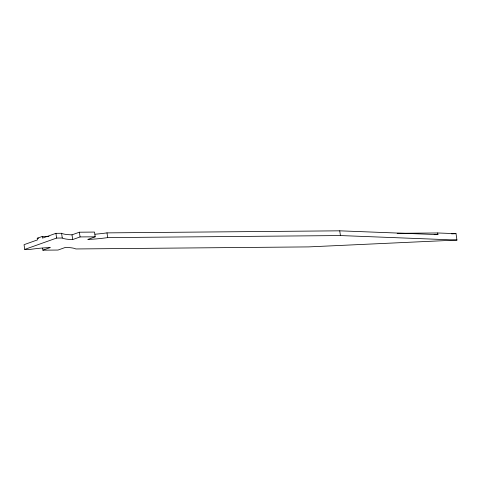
<?xml version="1.0" encoding="UTF-8"?>
<svg xmlns="http://www.w3.org/2000/svg" width="481" height="481" viewBox="0 0 481 481"><rect width="100%" height="100%" fill="white"/><g stroke="black" fill="none" stroke-linecap="round" stroke-linejoin="round"><path stroke-width="0.72" d="M42.599 248.148L42.893 250.174L50.264 247.547A38.209 6.307 -8.2 0 0 30.411 249.362L24.729 249.411L24.05 244.679L37.47 239.899L37.235 238.245L42.25 236.46L49.002 236.399M397.168 233.321L437.686 232.966L456.03 233.67L456.95 240.061L340.428 235.558L107.684 237.614A38.209 6.307 -8.2 0 1 87.825 239.43L95.202 236.802L94.516 232.07L79.383 232.209L72.006 234.83A38.209 6.307 -8.2 0 1 61.586 233.285L55.91 233.333L42.49 238.113L42.25 236.46M24.729 249.411L56.596 238.065L62.271 238.017A38.209 6.307 -8.2 0 0 72.685 239.562L80.062 236.935L95.202 236.802M451.653 233.874L456.03 233.67M456.95 240.061L308.562 246.903L75.824 248.96A38.209 6.307 -8.2 0 0 65.404 247.414L58.027 250.042L42.893 250.174M95.01 234.223A38.209 6.307 -8.2 0 0 106.998 232.882L339.742 230.826L437.926 234.62L437.686 232.966M434.175 234.65L437.926 234.62M37.235 238.245L38.733 238.233M339.742 230.826L340.428 235.558M106.998 232.882L107.684 237.614M79.383 232.209L80.062 236.935M72.006 234.83L72.685 239.562M61.586 233.285L62.271 238.017M55.91 233.333L56.596 238.065"/></g></svg>
